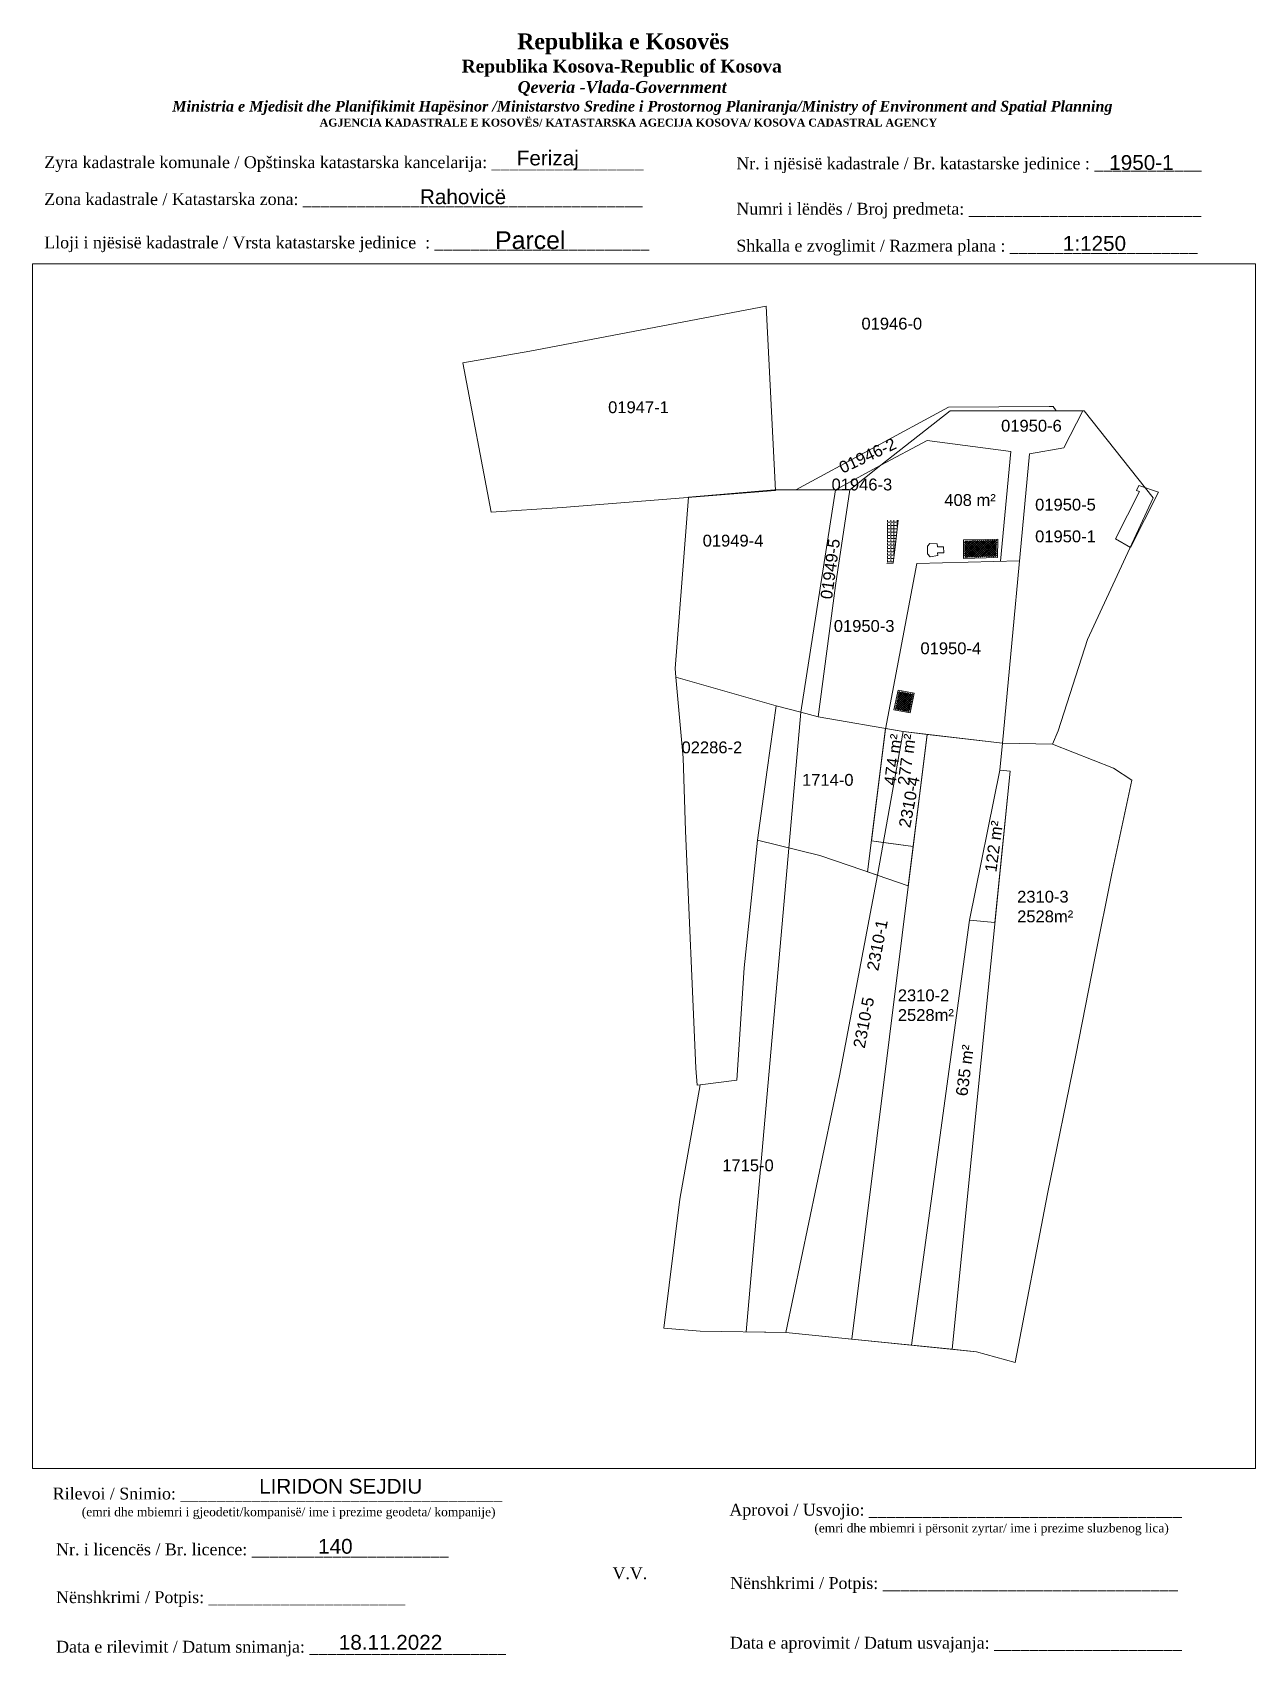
# Paper-space layout 'Manuali' of a CAD drawing. Header units: metres, sheet in millimetres. Extents: x 1 to 208, y 2 to 276.
# The model-space entities are those that its viewports show. They can reach past a viewport. Long polylines and large blocks are cut down to what shows.
import ezdxf

# ---------------------------------------------------------------- set-up
doc = ezdxf.new("R2010")
doc.units = ezdxf.units.M
doc.layers.get('0').update_dxf_attribs({"lineweight": 0})
for name, color, linetype, lineweight in [('ara ndrjet ekzekutuara', 7, 'Continuous', 0), ('ara ndrjet ekzekutuara variant', 5, 'Continuous', 0), ('ara pasuria e tere', 7, 'Continuous', 0), ('bunari', 4, 'Continuous', 0), ('Korniza e jashtme', 7, 'Continuous', 0), ('koshi', 33, 'Continuous', 0), ('ndarjet naxhia', 1, 'Continuous', 0), ('Nr Parceles Baze', 7, 'Continuous', 0), ('Nr-Ri', 1, 'Continuous', 0), ('objekt', 42, 'Continuous', 0), ('Parc-Kojshi', 251, 'Continuous', 0), ('ParcBazePo', 7, 'Continuous', 0), ('rregullimi salihi', 5, 'Continuous', 0)]:
    doc.layers.add(name, color=color, linetype=linetype, lineweight=lineweight)
doc.layers.add('beton', color=7, linetype='Continuous', lineweight=0, true_color=0x74888b)
doc.styles.get("Standard").update_dxf_attribs({"font": 'arial.ttf'})

msp = doc.modelspace()

# ---------------------------------------------------------------- hatches: boundary and pattern name
at = {"layer": 'beton'}
h = msp.add_hatch(dxfattribs=at)
h.set_pattern_fill('ANGLE', color=256, scale=0.1)
h.set_pattern_definition([(0, (0, 0), (0, 0.6985), [0.508, -0.1905]), (90, (0, 0), (-0.6985, 4e-17), [0.508, -0.1905])])
h.paths.add_polyline_path([(7519030.64, 4698279.74), (7519028.29, 4698279.74), (7519028.29, 4698270.63), (7519029.59, 4698270.64), (7519030.03, 4698274.05)])
at = {"layer": 'koshi'}
h = msp.add_hatch(dxfattribs=at)
h.set_pattern_fill('ANSI37', color=256, scale=0.1)
h.set_pattern_definition([(45, (5.7915, 30.6241), (-0.224506403027, 0.224506403027), []), (135, (5.7915, 30.6241), (-0.224506403027, -0.224506403027), [])])
h.paths.add_polyline_path([(7519051.49, 4698275.56), (7519044.67, 4698275.38), (7519044.67, 4698271.89), (7519051.45, 4698272.06)])
h = msp.add_hatch(dxfattribs=at)
h.set_pattern_fill('ANSI37', color=256, scale=0.1)
h.set_pattern_definition([(45, (-8.57888, -2.4212), (-0.224506403027, 0.224506403027), []), (135, (-8.57888, -2.4212), (-0.224506403027, -0.224506403027), [])])
h.paths.add_polyline_path([(7519033.85, 4698243.06), (7519030.83, 4698243.63), (7519030.03, 4698239.84), (7519033.04, 4698239.28)])

# ---------------------------------------------------------------- linework, layer by layer
at = {"flags": 128}
msp.add_lwpolyline([(7519054.31, 4698226.79), (7519052.11, 4698227.01)], dxfattribs=at)
at = {"layer": 'ara ndrjet ekzekutuara', "flags": 128}
for points in [[(7519084.51, 4698284.45), (7519070.65, 4698254.53), (7519064.5, 4698235.29), (7519063.26, 4698232.45), (7519052.68, 4698232.69), (7519036.79, 4698234.53), (7519031.71, 4698235.12), (7519013.77, 4698238.24), (7519017.41, 4698265.95), (7519020.44, 4698286.12), (7519027.04, 4698291.33), (7519041.63, 4698302.84), (7519064.07, 4698302.84), (7519069.98, 4698302.81), (7519084.51, 4698284.45)], [(7519010.1, 4698239.19), (7519017.41, 4698286.12), (7519020.44, 4698286.12), (7519017.41, 4698265.95), (7519013.77, 4698238.24), (7519010.1, 4698239.19)], [(7519036.79, 4698234.53), (7519020.86, 4698106.86), (7519006.92, 4698108.25), (7519018.25, 4698162.48), (7519026.3, 4698204.81), (7519031.71, 4698235.12), (7519036.79, 4698234.53)]]:
    msp.add_lwpolyline(points, dxfattribs=at)
for points in [[(7519054.31, 4698226.79), (7519052.11, 4698227.01), (7519052.68, 4698232.69), (7519036.79, 4698234.53), (7519020.86, 4698106.86), (7519042.09, 4698104.73)], [(7519075.77, 4698205.15), (7519079.99, 4698224.9), (7519076.15, 4698227.38), (7519063.26, 4698232.45), (7519052.68, 4698232.69), (7519052.11, 4698227.01), (7519054.31, 4698226.79), (7519042.09, 4698104.73), (7519047.19, 4698104.22), (7519055.38, 4698101.95), (7519062.23, 4698137.55), (7519068.22, 4698166.79), (7519072.18, 4698187.33)]]:
    msp.add_lwpolyline(points, close=True, dxfattribs=at)
at = {"layer": 'ara ndrjet ekzekutuara variant', "flags": 128}
for points in [[(7519010.1, 4698239.19), (7518998.59, 4698108.4)], [(7519036.79, 4698234.53), (7519020.86, 4698106.86)]]:
    msp.add_lwpolyline(points, dxfattribs=at)
at = {"layer": 'ara pasuria e tere', "flags": 128}
msp.add_lwpolyline([(7519006.92, 4698108.25), (7519047.19, 4698104.22), (7519055.38, 4698101.95), (7519062.23, 4698137.55), (7519068.22, 4698166.79), (7519072.18, 4698187.33), (7519075.77, 4698205.15), (7519079.99, 4698224.9), (7519076.15, 4698227.38), (7519063.26, 4698232.45), (7519052.68, 4698232.69), (7519031.71, 4698235.12), (7519013.77, 4698238.24), (7519010.1, 4698239.19), (7519004.91, 4698240.54), (7518983.72, 4698246.63), (7518985.26, 4698229.59), (7518985.79, 4698214.19), (7518987.95, 4698164.09), (7518988.21, 4698160.47), (7518988.85, 4698160.57), (7518984.59, 4698136.43), (7518981.17, 4698109.17), (7518988.85, 4698108.57), (7519006.92, 4698108.25)], dxfattribs=at)
at = {"layer": 'beton', "elevation": 653.56, "flags": 128}
msp.add_lwpolyline([(7519028.29, 4698270.63), (7519029.59, 4698270.64), (7519030.03, 4698274.05), (7519030.64, 4698279.74)], dxfattribs=at)
at = {"layer": 'bunari', "elevation": 653.85}
msp.add_lwpolyline([(7519036.87, 4698272.64), (7519037.4, 4698272.04), (7519039.05, 4698272.29), (7519039.01, 4698272.86), (7519040.33, 4698272.88), (7519040.27, 4698274.12), (7519038.95, 4698274.1), (7519038.94, 4698274.77), (7519037.39, 4698274.86), (7519036.88, 4698274.24), (7519036.87, 4698272.64)], dxfattribs=at)
at = {"layer": 'koshi', "flags": 128}
for points in [[(7519044.47, 4698271.68), (7519044.47, 4698275.58), (7519051.69, 4698275.76), (7519051.65, 4698271.87)], [(7519033.19, 4698239.05), (7519034.08, 4698243.22), (7519030.68, 4698243.86), (7519029.79, 4698239.68)]]:
    msp.add_lwpolyline(points, close=True, dxfattribs=at)
at = {"layer": 'ndarjet naxhia', "flags": 128}
for points in [[(7519069.69, 4698302.81), (7519065.65, 4698295.03), (7519058.41, 4698293.74), (7519052.68, 4698232.69)], [(7519052.27, 4698271.08), (7519054.44, 4698294.27), (7519036.79, 4698296.59), (7519027.04, 4698291.33)], [(7519056.29, 4698271.18), (7519034.62, 4698270.63), (7519027.98, 4698235.63)], [(7519027.98, 4698235.63), (7519025.05, 4698212.08)], [(7519025.05, 4698212.08), (7519033.83, 4698210.85)]]:
    msp.add_lwpolyline(points, dxfattribs=at)
msp.add_lwpolyline([(7519033.83, 4698210.85), (7519027.54, 4698211.73), (7519025.05, 4698212.08), (7519028.01, 4698235.76), (7519031.71, 4698235.12), (7519036.79, 4698234.53)], close=True, dxfattribs=at)
at = {"layer": 'objekt', "flags": 128}
for points, elevation in [([(7519081.01, 4698286.01), (7519081.51, 4698287.1)], 660.46), ([(7519081.51, 4698287.1), (7519085.64, 4698285.66)], 660.46), ([(7519076.59, 4698275.82), (7519081.63, 4698285.79)], 659.61), ([(7519079.72, 4698273.95), (7519085.64, 4698285.66)], 659.61), ([(7519081.01, 4698286.01), (7519081.63, 4698285.79)], 660.47), ([(7519079.72, 4698273.95), (7519076.59, 4698275.82)], 659.61)]:
    msp.add_lwpolyline(points, dxfattribs=dict(at, elevation=elevation))
msp.add_lwpolyline([(7519054.31, 4698226.79), (7519052.11, 4698227.01), (7519045.73, 4698195.34), (7519051.11, 4698194.8)], close=True, dxfattribs=at)
at = {"layer": 'Parc-Kojshi', "flags": 128}
for points in [[(7518938.73, 4698312.96), (7518952.88, 4698315.39), (7519002.81, 4698324.89), (7519004.77, 4698285.98), (7518959.74, 4698282.41), (7518944.74, 4698281.44), (7518938.73, 4698312.96)], [(7519000.97, 4698212.18), (7518998.14, 4698185.28), (7518996.6, 4698161.57), (7518988.85, 4698160.57), (7518988.21, 4698160.47), (7518987.95, 4698164.09), (7518985.79, 4698214.19), (7518985.26, 4698229.59), (7518983.72, 4698246.63), (7519004.91, 4698240.54), (7519003.01, 4698227.06), (7519000.97, 4698212.18)], [(7519026.3, 4698204.81), (7519014.16, 4698208.99), (7519000.97, 4698212.18), (7519003.01, 4698227.06), (7519004.91, 4698240.54), (7519010.1, 4698239.19), (7519013.77, 4698238.24), (7519031.71, 4698235.12), (7519026.3, 4698204.81)]]:
    msp.add_lwpolyline(points, dxfattribs=at)
msp.add_lwpolyline([(7519026.3, 4698204.81), (7519014.16, 4698208.99), (7519000.97, 4698212.18), (7518998.14, 4698185.28), (7518996.6, 4698161.57), (7518988.85, 4698160.57), (7518984.59, 4698136.43), (7518981.17, 4698109.17), (7518988.85, 4698108.57), (7519006.92, 4698108.25), (7519018.25, 4698162.48)], close=True, dxfattribs=at)
at = {"layer": 'ParcBazePo', "flags": 128}
for points in [[(7519027.04, 4698291.33), (7519017.41, 4698286.12), (7519009.04, 4698286.15), (7519041.31, 4698303.58), (7519062.53, 4698303.74), (7519063.4, 4698303.75), (7519064.07, 4698302.84), (7519041.63, 4698302.84), (7519027.04, 4698291.33)], [(7519017.41, 4698286.12), (7519027.04, 4698291.33), (7519020.44, 4698286.12), (7519017.41, 4698286.12)], [(7519017.41, 4698286.12), (7519010.1, 4698239.19), (7519004.91, 4698240.54), (7518983.72, 4698246.63), (7518983.55, 4698248.47), (7518986.36, 4698284.64), (7519004.54, 4698286.16), (7519009.04, 4698286.15), (7519017.41, 4698286.12)], [(7519036.79, 4698234.53), (7519020.86, 4698106.86)]]:
    msp.add_lwpolyline(points, dxfattribs=at)
msp.add_lwpolyline([(7519036.79, 4698234.53), (7519031.71, 4698235.12), (7519013.77, 4698238.24), (7519010.1, 4698239.19), (7518998.59, 4698108.4), (7519006.92, 4698108.25), (7519020.86, 4698106.86)], close=True, dxfattribs=at)
at = {"layer": 'rregullimi salihi', "flags": 128}
for points in [[(7519032.8, 4698202.57), (7519036.79, 4698234.53), (7519031.71, 4698235.12), (7519028.01, 4698235.76), (7519024.23, 4698205.52)], [(7519054.31, 4698226.79), (7519052.11, 4698227.01), (7519045.73, 4698195.35), (7519033.51, 4698105.59), (7519042.09, 4698104.73)]]:
    msp.add_lwpolyline(points, close=True, dxfattribs=at)

# ---------------------------------------------------------------- texts
at = {"layer": 'Nr Parceles Baze'}
for s, rotation, p in [('01946-2', 25.1052, (7519018.94, 4698289.54)), ('01949-5', 82.2516, (7519016.69, 4698262.94)), ('2310-1', 79.1219, (7519026.46, 4698184.48))]:
    msp.add_text(s, height=2.5, rotation=rotation, dxfattribs=at).set_placement(p)
for s, p in [('01946-3', (7519016.6, 4698286.03)), ('01949-4', (7518989.39, 4698274.18)), ('01950-1', (7519059.6, 4698275.08))]:
    msp.add_text(s, height=2.5, dxfattribs=at).set_placement(p)
at = {"layer": 'Nr Parceles Baze', "color": 1}
msp.add_text('408 m²', height=2.5, dxfattribs=at).set_placement((7519040.42, 4698282.75))
msp.add_text('474 m²', height=2.5, rotation=82.4117, dxfattribs=at).set_placement((7519030.11, 4698223.65))
at = {"layer": 'Nr Parceles Baze', "char_height": 2.5, "width": 10.9902, "attachment_point": 1}
for s, insert in [('2310-3 2528m²', (7519055.8, 4698201.53)), ('2310-2 2528m²', (7519030.6, 4698180.71))]:
    msp.add_mtext(s, dxfattribs=dict(at, insert=insert))
at = {"layer": 'Nr-Ri'}
for s, p in [('01950-6', (7519052.41, 4698298.43)), ('01950-5', (7519059.6, 4698281.78)), ('01950-3', (7519017.08, 4698256.17)), ('01950-4', (7519035.38, 4698251.46))]:
    msp.add_text(s, height=2.5, dxfattribs=at).set_placement(p)
for s, p in [('2310-4', (7519033.2, 4698214.68)), ('2310-5', (7519023.59, 4698168.12))]:
    msp.add_text(s, height=2.5, rotation=79.1219, dxfattribs=at).set_placement(p)
at = {"layer": 'objekt'}
msp.add_text('122 m²', height=2.5, rotation=82.4117, dxfattribs=at).set_placement((7519051.41, 4698205.33))
at = {"layer": 'Parc-Kojshi'}
for s, p in [('01946-0', (7519022.92, 4698319.99)), ('01947-1', (7518969.42, 4698302.34)), ('02286-2', (7518984.92, 4698230.54)), ('1714-0', (7519010.37, 4698223.68)), ('1715-0', (7518993.52, 4698142.32))]:
    msp.add_text(s, height=2.5, dxfattribs=at).set_placement(p)
at = {"layer": 'rregullimi salihi'}
for s, p in [('277 m²', (7519032.99, 4698223.65)), ('635 m²', (7519045.27, 4698158.05))]:
    msp.add_text(s, height=2.5, rotation=82.4117, dxfattribs=at).set_placement(p)

psp = doc.layouts.new('Manuali')

# ---------------------------------------------------------------- texts
for s, insert, char_height, width, attachment_point in [('\\pi77.297;{\\fBook Antiqua|b1|i0|c0|p18;\\H1.333x;Republika e Kosovës\\fTimes New Roman|b1|i0|c0|p18;\\P\\pi67.927;\\fBook Antiqua|b1|i0|c0|p18;\\H0.8125x;Republika Kosova-Republic of Kosova\\fTimes New Roman|b1|i0|c0|p18;\\P\\pi77.378;\\fBook Antiqua|b1|i1|c0|p18;\\H0.9233x;Qeveria -Vlada-Government \\P\\pi13.032,l6,t23.033;\\fTimes New Roman|b1|i1|c0|p18;\\H0.9x;Ministria e Mjedisit dhe Planifikimit Hapësinor /Ministarstvo Sredine i Prostornog Planiranja/Ministry of Environment and Spatial Planning\\P\\pi43.931,l0,tz;\\fBook Antiqua|b1|i0|c0|p18;\\H0.7406x;AGJENCIA KADASTRALE E KOSOVËS/ KATASTARSKA AGECIJA KOSOVA/ KOSOVA CADASTRAL AGENCY}', (5.57, 275.89), 2, 191.8237, 1), ('{\\fTimes New Roman|b0|i0|c0|p18;Zyra kadastrale komunale / Opštinska katastarska kancelarija: _________________}', (2.98, 255.14), 2, 100.6873, 1), ('Ferizaj', (88.05, 254.47), 2.5, 9.9735, 5), ('{\\fTimes New Roman|b0|i0|c0|p18;Nr. i njësisë kadastrale / Br. katastarske jedinice : ____________}', (119.91, 254.94), 2, 79.9484, 1), ('1950-1', (188.35, 254.07), 2.5, 9.6047, 5), ('Rahovicë', (73.73, 248.29), 2.5, 41.1507, 5), ('{\\fTimes New Roman|b0|i0|c0|p18;Zona kadastrale / Katastarska zona: ______________________________________}', (2.98, 248.91), 2, 100.6873, 1), ('{\\fTimes New Roman|b0|i0|c0|p18;Numri i lëndës / Broj predmeta: __________________________}', (119.91, 247.28), 2, 79.9484, 1), ('{\\fTimes New Roman|b0|i0|c0|p18;Lloji i njësisë kadastrale / Vrsta katastarske jedinice  : ________________________}', (2.98, 241.59), 2, 100.6873, 1), ('{\\fArial|b0|i0|c0|p34;Parcel}', (85.09, 240.96), 3, 11.2939, 5), ('1:1250', (180.41, 240.41), 2.5, 10.1784, 5), ('{\\fTimes New Roman|b0|i0|c0|p18;Shkalla e zvoglimit / Razmera plana : _____________________}', (119.91, 241.04), 2, 79.9484, 1), ('{\\fTimes New Roman|b0|i0|c0|p18;Rilevoi / Snimio: ____________________________________\\P     \\H0.75x;(emri dhe mbiemri i gjeodetit/kompanisë/ ime i prezime geodeta/ kompanije)}', (42.38, 27.65), 2, 74.7958, 5), ('LIRIDON SEJDIU', (53.06, 30.53), 2.5, 27.1816, 5), ('{\\fTimes New Roman|b0|i0|c0|p18; Aprovoi / Usvojio: ___________________________________\\P                    \\H0.75x;(emri dhe mbiemri i përsonit zyrtar/ ime i prezime sluzbenog lica)}', (117.98, 27.58), 2, 83.344, 1), ('{\\fTimes New Roman|b0|i0|c0|p18;Nr. i licencës / Br. licence: ______________________\\P                                }', (4.98, 20.89), 2, 83.344, 1), ('140', (52.16, 20.39), 2.5, 5.3971, 5), ('{\\fTimes New Roman|b0|i0|c0|p18;V.V.                                 }', (101.92, 15.84), 2, 5.7076, 5), ('{\\fTimes New Roman|b0|i0|c0|p18; Nënshkrimi / Potpis: _________________________________}', (118.12, 15.2), 2, 83.344, 1), ('{\\fTimes New Roman|b0|i0|c0|p18;Nënshkrimi / Potpis: ______________________\\P                                 }', (4.98, 12.82), 2, 83.344, 1), ('{\\fTimes New Roman|b0|i0|c0|p18;Data e rilevimit / Datum snimanja: ______________________\\P                                 }', (4.98, 4.45), 2, 83.344, 1), ('18.11.2022', (61.48, 4.18), 2.5, 21.186, 5), ('{\\fTimes New Roman|b0|i0|c0|p18; Data e aprovimit / Datum usvajanja: _____________________}', (118.07, 5.12), 2, 83.344, 1)]:
    psp.add_mtext(s, dxfattribs=dict(insert=insert, char_height=char_height, width=width, attachment_point=attachment_point))

# ---------------------------------------------------------------- viewports
at = {"layer": 'Korniza e jashtme', "view_target_point": (370776.43, 310629.57)}
psp.add_viewport(center=(104.31, 135.25), size=(206.65, 203.4046), view_center_point=(7148200.57, 4387577.13), view_height=254.2557, dxfattribs=at)

doc.saveas('drawing.dxf')
